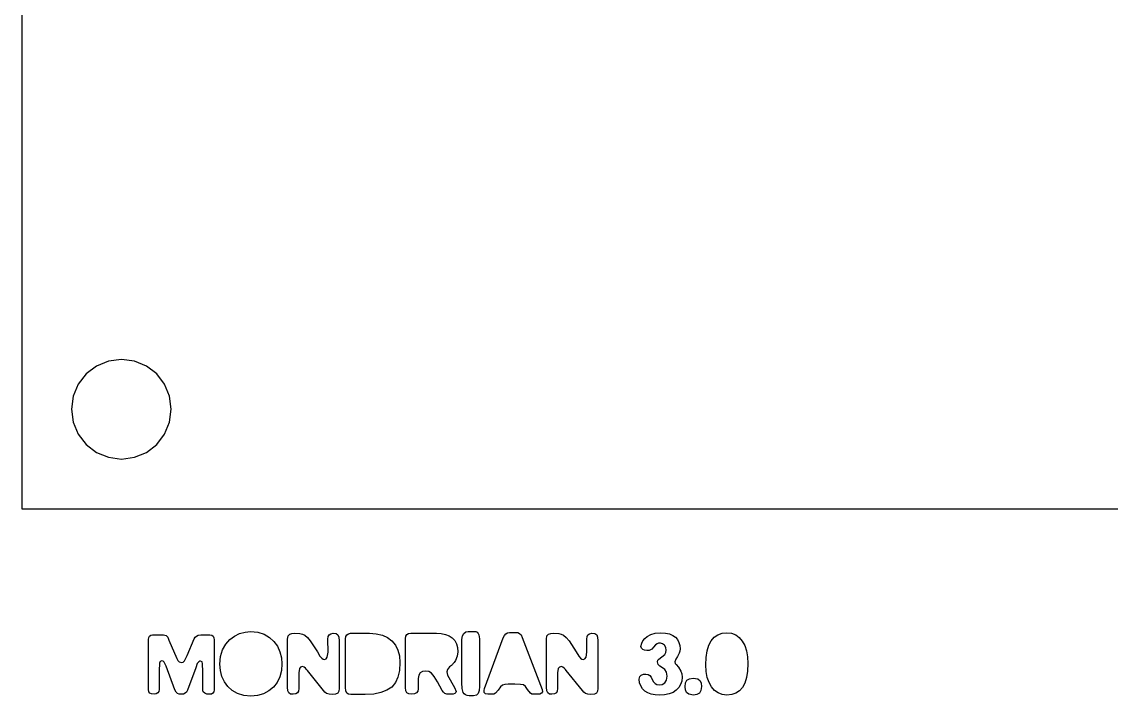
# Model space of a CAD drawing. Header units: metres. Extents: x -207 to 147, y 1162 to 1484.
# Drawn here: x -52.8 to 34.6, y 1212.2 to 1266.3 of the extents above; entities that cross this region are included whole.
import ezdxf

# ---------------------------------------------------------------- set-up
doc = ezdxf.new("R2010")
doc.units = ezdxf.units.M

msp = doc.modelspace()

# ---------------------------------------------------------------- linework, layer by layer
at = {"layer": 'GROUP0'}
for p, q in [((-52.832, 1293.22, 0), (-52.832, 1227.22, 0)), ((-44.832, 1239.22, 0), (-45.867, 1239.084, 0)), ((-43.797, 1239.084, 0), (-44.832, 1239.22, 0)), ((-46.832, 1238.684, 0), (-47.661, 1238.049, 0)), ((-45.867, 1239.084, 0), (-46.832, 1238.684, 0)), ((-42.832, 1238.684, 0), (-43.797, 1239.084, 0)), ((-42.004, 1238.049, 0), (-42.832, 1238.684, 0)), ((-47.661, 1238.049, 0), (-48.296, 1237.22, 0)), ((-41.368, 1237.22, 0), (-42.004, 1238.049, 0)), ((-48.296, 1237.22, 0), (-48.696, 1236.256, 0)), ((-40.969, 1236.256, 0), (-41.368, 1237.22, 0)), ((-48.696, 1236.256, 0), (-48.832, 1235.22, 0)), ((-40.832, 1235.22, 0), (-40.969, 1236.256, 0)), ((-48.832, 1235.22, 0), (-48.696, 1234.185, 0)), ((-40.969, 1234.185, 0), (-40.832, 1235.22, 0)), ((-48.696, 1234.185, 0), (-48.296, 1233.22, 0)), ((-41.368, 1233.22, 0), (-40.969, 1234.185, 0)), ((-48.296, 1233.22, 0), (-47.661, 1232.392, 0)), ((-42.004, 1232.392, 0), (-41.368, 1233.22, 0)), ((-47.661, 1232.392, 0), (-46.832, 1231.756, 0)), ((-42.832, 1231.756, 0), (-42.004, 1232.392, 0)), ((-46.832, 1231.756, 0), (-45.867, 1231.357, 0)), ((-45.867, 1231.357, 0), (-44.832, 1231.22, 0)), ((-44.832, 1231.22, 0), (-43.797, 1231.357, 0)), ((-43.797, 1231.357, 0), (-42.832, 1231.756, 0)), ((-52.832, 1227.22, 0), (84.17, 1227.22, 0)), ((-34.907, 1217.324, 0), (-34.467, 1217.363, 0)), ((-34.467, 1217.363, 0), (-33.888, 1217.309, 0)), ((-17.349, 1217.213, 0), (-17.184, 1217.337, 0)), ((-17.184, 1217.337, 0), (-16.987, 1217.378, 0)), ((-16.987, 1217.378, 0), (-16.533, 1217.378, 0)), ((-16.533, 1217.378, 0), (-16.389, 1217.36, 0)), ((-16.389, 1217.36, 0), (-16.28, 1217.308, 0)), ((-42.65, 1216.74, 0), (-42.63, 1216.894, 0)), ((-42.65, 1212.723, 0), (-42.65, 1216.74, 0)), ((-42.63, 1216.894, 0), (-42.57, 1217.004, 0)), ((-42.57, 1217.004, 0), (-42.469, 1217.069, 0)), ((-42.469, 1217.069, 0), (-42.327, 1217.091, 0)), ((-42.327, 1217.091, 0), (-41.462, 1217.091, 0)), ((-41.462, 1217.091, 0), (-41.352, 1217.084, 0)), ((-41.352, 1217.084, 0), (-41.231, 1217.037, 0)), ((-41.231, 1217.037, 0), (-41.114, 1216.912, 0)), ((-41.114, 1216.912, 0), (-41.022, 1216.681, 0)), ((-41.022, 1216.681, 0), (-40.391, 1215.2, 0)), ((-39.563, 1215.435, 0), (-38.984, 1216.769, 0)), ((-38.984, 1216.769, 0), (-38.906, 1216.905, 0)), ((-38.906, 1216.905, 0), (-38.804, 1217.007, 0)), ((-38.804, 1217.007, 0), (-38.664, 1217.07, 0)), ((-38.664, 1217.07, 0), (-38.47, 1217.091, 0)), ((-38.47, 1217.091, 0), (-37.737, 1217.091, 0)), ((-37.737, 1217.091, 0), (-37.583, 1217.067, 0)), ((-37.583, 1217.067, 0), (-37.473, 1216.993, 0)), ((-37.473, 1216.993, 0), (-37.407, 1216.869, 0)), ((-37.407, 1216.869, 0), (-37.385, 1216.696, 0)), ((-37.385, 1216.696, 0), (-37.385, 1212.68, 0)), ((-36.457, 1216.36, 0), (-36.138, 1216.726, 0)), ((-36.138, 1216.726, 0), (-35.764, 1217.007, 0)), ((-35.764, 1217.007, 0), (-35.346, 1217.206, 0)), ((-35.346, 1217.206, 0), (-34.907, 1217.324, 0)), ((-33.888, 1217.309, 0), (-33.382, 1217.147, 0)), ((-33.382, 1217.147, 0), (-32.95, 1216.895, 0)), ((-32.95, 1216.895, 0), (-32.594, 1216.572, 0)), ((-32.594, 1216.572, 0), (-32.314, 1216.185, 0)), ((-31.491, 1216.755, 0), (-31.447, 1217.026, 0)), ((-31.491, 1212.914, 0), (-31.491, 1216.755, 0)), ((-31.447, 1217.026, 0), (-31.326, 1217.165, 0)), ((-31.326, 1217.165, 0), (-31.147, 1217.217, 0)), ((-31.147, 1217.217, 0), (-30.934, 1217.224, 0)), ((-30.934, 1217.224, 0), (-30.502, 1217.209, 0)), ((-30.502, 1217.209, 0), (-30.309, 1217.165, 0)), ((-30.309, 1217.165, 0), (-30.111, 1217.063, 0)), ((-30.111, 1217.063, 0), (-29.9, 1216.887, 0)), ((-29.9, 1216.887, 0), (-29.672, 1216.623, 0)), ((-29.672, 1216.623, 0), (-29.097, 1215.735, 0)), ((-28.255, 1216.755, 0), (-28.231, 1216.96, 0)), ((-28.248, 1215.72, 0), (-28.255, 1216.755, 0)), ((-28.231, 1216.96, 0), (-28.16, 1217.107, 0)), ((-28.16, 1217.107, 0), (-28.033, 1217.195, 0)), ((-28.033, 1217.195, 0), (-27.844, 1217.224, 0)), ((-27.844, 1217.224, 0), (-27.602, 1217.198, 0)), ((-27.602, 1217.198, 0), (-27.452, 1217.107, 0)), ((-27.452, 1217.107, 0), (-27.379, 1216.923, 0)), ((-27.379, 1216.923, 0), (-27.36, 1216.623, 0)), ((-27.36, 1216.623, 0), (-27.36, 1212.782, 0)), ((-26.846, 1216.784, 0), (-26.82, 1216.977, 0)), ((-26.846, 1212.87, 0), (-26.846, 1216.784, 0)), ((-26.82, 1216.977, 0), (-26.743, 1217.114, 0)), ((-26.743, 1217.114, 0), (-26.615, 1217.196, 0)), ((-26.615, 1217.196, 0), (-26.436, 1217.224, 0)), ((-26.436, 1217.224, 0), (-24.926, 1217.224, 0)), ((-24.926, 1217.224, 0), (-24.373, 1217.186, 0)), ((-24.373, 1217.186, 0), (-23.887, 1217.072, 0)), ((-23.887, 1217.072, 0), (-23.467, 1216.882, 0)), ((-23.467, 1216.882, 0), (-23.115, 1216.616, 0)), ((-23.115, 1216.616, 0), (-22.836, 1216.279, 0)), ((-22.024, 1216.799, 0), (-21.998, 1216.991, 0)), ((-22.024, 1212.885, 0), (-22.024, 1216.799, 0)), ((-21.998, 1216.991, 0), (-21.921, 1217.129, 0)), ((-21.921, 1217.129, 0), (-21.793, 1217.211, 0)), ((-21.793, 1217.211, 0), (-21.613, 1217.239, 0)), ((-21.613, 1217.239, 0), (-19.545, 1217.239, 0)), ((-19.545, 1217.239, 0), (-19.158, 1217.215, 0)), ((-19.158, 1217.215, 0), (-18.817, 1217.142, 0)), ((-18.817, 1217.142, 0), (-18.524, 1217.02, 0)), ((-18.524, 1217.02, 0), (-18.277, 1216.85, 0)), ((-18.277, 1216.85, 0), (-18.081, 1216.635, 0)), ((-18.081, 1216.635, 0), (-17.942, 1216.376, 0)), ((-17.514, 1213.251, 0), (-17.5, 1216.74, 0)), ((-17.5, 1216.74, 0), (-17.462, 1217.012, 0)), ((-17.462, 1217.012, 0), (-17.349, 1217.213, 0)), ((-16.28, 1217.308, 0), (-16.201, 1217.223, 0)), ((-16.201, 1217.223, 0), (-16.148, 1217.107, 0)), ((-16.148, 1217.107, 0), (-16.101, 1216.784, 0)), ((-16.101, 1216.784, 0), (-16.093, 1216.352, 0)), ((-15.689, 1212.797, 0), (-14.179, 1216.872, 0)), ((-14.179, 1216.872, 0), (-14.09, 1217.058, 0)), ((-14.09, 1217.058, 0), (-13.977, 1217.191, 0)), ((-13.977, 1217.191, 0), (-13.841, 1217.271, 0)), ((-13.841, 1217.271, 0), (-13.681, 1217.297, 0)), ((-13.681, 1217.297, 0), (-13.167, 1217.297, 0)), ((-13.167, 1217.297, 0), (-13.018, 1217.278, 0)), ((-13.018, 1217.278, 0), (-12.878, 1217.22, 0)), ((-12.878, 1217.22, 0), (-12.754, 1217.102, 0)), ((-12.754, 1217.102, 0), (-12.654, 1216.902, 0)), ((-12.654, 1216.902, 0), (-11.071, 1212.709, 0)), ((-10.717, 1216.755, 0), (-10.674, 1217.026, 0)), ((-10.717, 1212.914, 0), (-10.717, 1216.755, 0)), ((-10.674, 1217.026, 0), (-10.553, 1217.165, 0)), ((-10.553, 1217.165, 0), (-10.373, 1217.217, 0)), ((-10.373, 1217.217, 0), (-10.161, 1217.224, 0)), ((-10.161, 1217.224, 0), (-9.729, 1217.209, 0)), ((-9.729, 1217.209, 0), (-9.536, 1217.165, 0)), ((-9.536, 1217.165, 0), (-9.338, 1217.063, 0)), ((-9.338, 1217.063, 0), (-9.127, 1216.887, 0)), ((-9.127, 1216.887, 0), (-8.899, 1216.623, 0)), ((-8.899, 1216.623, 0), (-8.324, 1215.735, 0)), ((-7.482, 1216.755, 0), (-7.458, 1216.96, 0)), ((-7.475, 1215.72, 0), (-7.482, 1216.755, 0)), ((-7.458, 1216.96, 0), (-7.387, 1217.107, 0)), ((-7.387, 1217.107, 0), (-7.26, 1217.195, 0)), ((-7.26, 1217.195, 0), (-7.071, 1217.224, 0)), ((-7.071, 1217.224, 0), (-6.829, 1217.198, 0)), ((-6.829, 1217.198, 0), (-6.679, 1217.107, 0)), ((-6.679, 1217.107, 0), (-6.606, 1216.923, 0)), ((-6.606, 1216.923, 0), (-6.587, 1216.623, 0)), ((-6.587, 1216.623, 0), (-6.587, 1212.782, 0)), ((-3.065, 1216.433, 0), (-2.975, 1216.617, 0)), ((-2.975, 1216.617, 0), (-2.83, 1216.802, 0)), ((-2.83, 1216.802, 0), (-2.624, 1216.977, 0)), ((-2.624, 1216.977, 0), (-2.35, 1217.128, 0)), ((-2.35, 1217.128, 0), (-1.995, 1217.232, 0)), ((-1.995, 1217.232, 0), (-1.544, 1217.267, 0)), ((-1.544, 1217.267, 0), (-1.168, 1217.243, 0)), ((-1.168, 1217.243, 0), (-0.848, 1217.172, 0)), ((-0.848, 1217.172, 0), (-0.58, 1217.057, 0)), ((-0.58, 1217.057, 0), (-0.364, 1216.904, 0)), ((-0.364, 1216.904, 0), (-0.199, 1216.717, 0)), ((-0.199, 1216.717, 0), (-0.082, 1216.498, 0)), ((-0.082, 1216.498, 0), (-0.014, 1216.254, 0)), ((2.319, 1216.261, 0), (2.513, 1216.626, 0)), ((2.513, 1216.626, 0), (2.758, 1216.909, 0)), ((2.758, 1216.909, 0), (3.05, 1217.112, 0)), ((3.05, 1217.112, 0), (3.39, 1217.234, 0)), ((3.39, 1217.234, 0), (3.777, 1217.274, 0)), ((3.777, 1217.274, 0), (4.146, 1217.23, 0)), ((4.146, 1217.23, 0), (4.477, 1217.098, 0)), ((4.477, 1217.098, 0), (4.765, 1216.886, 0)), ((4.765, 1216.886, 0), (5.005, 1216.6, 0)), ((5.005, 1216.6, 0), (5.196, 1216.245, 0)), ((-36.875, 1215.369, 0), (-36.71, 1215.908, 0)), ((-36.71, 1215.908, 0), (-36.457, 1216.36, 0)), ((-32.314, 1216.185, 0), (-32.11, 1215.744, 0)), ((-32.11, 1215.744, 0), (-31.987, 1215.265, 0)), ((-29.097, 1215.735, 0), (-28.896, 1215.401, 0)), ((-28.31, 1215.299, 0), (-28.248, 1215.72, 0)), ((-22.836, 1216.279, 0), (-22.637, 1215.877, 0)), ((-22.637, 1215.877, 0), (-22.517, 1215.41, 0)), ((-17.942, 1216.376, 0), (-17.858, 1216.074, 0)), ((-17.83, 1215.729, 0), (-17.874, 1215.377, 0)), ((-17.858, 1216.074, 0), (-17.83, 1215.729, 0)), ((-16.093, 1216.352, 0), (-16.093, 1212.965, 0)), ((-8.324, 1215.735, 0), (-8.123, 1215.401, 0)), ((-7.537, 1215.299, 0), (-7.475, 1215.72, 0)), ((-3.127, 1216.169, 0), (-3.065, 1216.433, 0)), ((-3.092, 1216.037, 0), (-3.127, 1216.169, 0)), ((-2.988, 1215.935, 0), (-3.092, 1216.037, 0)), ((-2.836, 1215.869, 0), (-2.988, 1215.935, 0)), ((-2.658, 1215.847, 0), (-2.836, 1215.869, 0)), ((-2.482, 1215.854, 0), (-2.658, 1215.847, 0)), ((-2.354, 1215.887, 0), (-2.482, 1215.854, 0)), ((-2.244, 1215.964, 0), (-2.354, 1215.887, 0)), ((-2.116, 1216.11, 0), (-2.244, 1215.964, 0)), ((-1.954, 1216.294, 0), (-2.116, 1216.11, 0)), ((-1.83, 1216.393, 0), (-1.954, 1216.294, 0)), ((-1.712, 1216.429, 0), (-1.83, 1216.393, 0)), ((-1.573, 1216.433, 0), (-1.712, 1216.429, 0)), ((-1.391, 1216.392, 0), (-1.573, 1216.433, 0)), ((-1.24, 1216.268, 0), (-1.391, 1216.392, 0)), ((-1.138, 1216.084, 0), (-1.24, 1216.268, 0)), ((-1.214, 1215.531, 0), (-1.132, 1215.672, 0)), ((-1.104, 1215.861, 0), (-1.138, 1216.084, 0)), ((-1.132, 1215.672, 0), (-1.104, 1215.861, 0)), ((-0.057, 1215.619, 0), (-0.2, 1215.362, 0)), ((-0.007, 1215.785, 0), (-0.057, 1215.619, 0)), ((-0.014, 1216.254, 0), (0.009, 1215.992, 0)), ((0.009, 1215.992, 0), (-0.007, 1215.785, 0)), ((2.097, 1215.293, 0), (2.18, 1215.817, 0)), ((2.18, 1215.817, 0), (2.319, 1216.261, 0)), ((5.196, 1216.245, 0), (5.338, 1215.824, 0)), ((5.338, 1215.824, 0), (5.426, 1215.342, 0)), ((-41.78, 1214.816, 0), (-41.806, 1214.219, 0)), ((-41.718, 1214.956, 0), (-41.78, 1214.816, 0)), ((-41.586, 1215.003, 0), (-41.718, 1214.956, 0)), ((-41.482, 1214.977, 0), (-41.586, 1215.003, 0)), ((-41.391, 1214.9, 0), (-41.482, 1214.977, 0)), ((-41.248, 1214.592, 0), (-41.391, 1214.9, 0)), ((-40.391, 1215.2, 0), (-40.311, 1215.039, 0)), ((-40.311, 1215.039, 0), (-40.19, 1214.933, 0)), ((-40.19, 1214.933, 0), (-39.988, 1214.885, 0)), ((-39.988, 1214.885, 0), (-39.868, 1214.919, 0)), ((-39.868, 1214.919, 0), (-39.772, 1215.021, 0)), ((-39.772, 1215.021, 0), (-39.563, 1215.435, 0)), ((-38.752, 1214.791, 0), (-38.873, 1214.461, 0)), ((-38.624, 1214.945, 0), (-38.752, 1214.791, 0)), ((-38.529, 1214.988, 0), (-38.624, 1214.945, 0)), ((-38.477, 1214.988, 0), (-38.529, 1214.988, 0)), ((-38.365, 1214.937, 0), (-38.477, 1214.988, 0)), ((-38.32, 1214.783, 0), (-38.365, 1214.937, 0)), ((-38.309, 1214.168, 0), (-38.32, 1214.783, 0)), ((-36.93, 1214.739, 0), (-36.875, 1215.369, 0)), ((-36.889, 1214.244, 0), (-36.93, 1214.739, 0)), ((-31.945, 1214.769, 0), (-31.99, 1214.226, 0)), ((-31.987, 1215.265, 0), (-31.945, 1214.769, 0)), ((-28.896, 1215.401, 0), (-28.753, 1215.222, 0)), ((-28.753, 1215.222, 0), (-28.647, 1215.148, 0)), ((-28.647, 1215.148, 0), (-28.541, 1215.134, 0)), ((-28.541, 1215.134, 0), (-28.399, 1215.175, 0)), ((-28.399, 1215.175, 0), (-28.31, 1215.299, 0)), ((-22.517, 1215.41, 0), (-22.477, 1214.879, 0)), ((-22.477, 1214.879, 0), (-22.517, 1214.246, 0)), ((-18.27, 1214.717, 0), (-18.292, 1214.695, 0)), ((-18.226, 1214.761, 0), (-18.27, 1214.717, 0)), ((-18.127, 1214.868, 0), (-18.226, 1214.761, 0)), ((-18.006, 1215.04, 0), (-18.127, 1214.868, 0)), ((-17.874, 1215.377, 0), (-18.006, 1215.04, 0)), ((-8.123, 1215.401, 0), (-7.98, 1215.222, 0)), ((-7.98, 1215.222, 0), (-7.874, 1215.148, 0)), ((-7.874, 1215.148, 0), (-7.768, 1215.134, 0)), ((-7.768, 1215.134, 0), (-7.626, 1215.175, 0)), ((-7.626, 1215.175, 0), (-7.537, 1215.299, 0)), ((-1.808, 1214.938, 0), (-1.78, 1215.062, 0)), ((-1.749, 1214.718, 0), (-1.808, 1214.938, 0)), ((-1.78, 1215.062, 0), (-1.698, 1215.157, 0)), ((-1.602, 1214.575, 0), (-1.749, 1214.718, 0)), ((-1.698, 1215.157, 0), (-1.456, 1215.326, 0)), ((-1.456, 1215.326, 0), (-1.214, 1215.531, 0)), ((-0.339, 1215.153, 0), (-0.401, 1214.923, 0)), ((-0.401, 1214.923, 0), (-0.379, 1214.812, 0)), ((-0.379, 1214.812, 0), (-0.313, 1214.714, 0)), ((-0.2, 1215.362, 0), (-0.339, 1215.153, 0)), ((-0.313, 1214.714, 0), (-0.115, 1214.501, 0)), ((2.069, 1214.688, 0), (2.097, 1215.293, 0)), ((5.426, 1215.342, 0), (5.456, 1214.805, 0)), ((5.456, 1214.805, 0), (5.429, 1214.196, 0)), ((-41.806, 1214.219, 0), (-41.798, 1212.701, 0)), ((-40.537, 1212.694, 0), (-41.248, 1214.592, 0)), ((-38.873, 1214.461, 0), (-39.54, 1212.65, 0)), ((-38.301, 1212.665, 0), (-38.309, 1214.168, 0)), ((-36.768, 1213.768, 0), (-36.889, 1214.244, 0)), ((-31.99, 1214.226, 0), (-32.125, 1213.728, 0)), ((-30.541, 1214.395, 0), (-30.596, 1214.05, 0)), ((-30.596, 1214.05, 0), (-30.596, 1212.782, 0)), ((-30.45, 1214.51, 0), (-30.541, 1214.395, 0)), ((-30.288, 1214.548, 0), (-30.45, 1214.51, 0)), ((-30.164, 1214.512, 0), (-30.288, 1214.548, 0)), ((-30.054, 1214.424, 0), (-30.164, 1214.512, 0)), ((-29.966, 1214.318, 0), (-30.054, 1214.424, 0)), ((-29.908, 1214.226, 0), (-29.966, 1214.318, 0)), ((-28.605, 1212.621, 0), (-29.908, 1214.226, 0)), ((-22.517, 1214.246, 0), (-22.635, 1213.71, 0)), ((-20.973, 1213.851, 0), (-21.011, 1213.588, 0)), ((-20.861, 1214.039, 0), (-20.973, 1213.851, 0)), ((-20.673, 1214.152, 0), (-20.861, 1214.039, 0)), ((-20.41, 1214.19, 0), (-20.673, 1214.152, 0)), ((-20.161, 1214.157, 0), (-20.41, 1214.19, 0)), ((-19.952, 1214.032, 0), (-20.161, 1214.157, 0)), ((-19.739, 1213.768, 0), (-19.952, 1214.032, 0)), ((-18.665, 1214.321, 0), (-18.724, 1214.131, 0)), ((-18.724, 1214.131, 0), (-18.665, 1213.867, 0)), ((-18.489, 1214.541, 0), (-18.665, 1214.321, 0)), ((-18.665, 1213.867, 0), (-18.108, 1212.87, 0)), ((-18.35, 1214.648, 0), (-18.489, 1214.541, 0)), ((-18.292, 1214.695, 0), (-18.35, 1214.648, 0)), ((-9.768, 1214.395, 0), (-9.823, 1214.05, 0)), ((-9.823, 1214.05, 0), (-9.823, 1212.782, 0)), ((-9.677, 1214.51, 0), (-9.768, 1214.395, 0)), ((-9.515, 1214.548, 0), (-9.677, 1214.51, 0)), ((-9.391, 1214.512, 0), (-9.515, 1214.548, 0)), ((-9.281, 1214.424, 0), (-9.391, 1214.512, 0)), ((-9.193, 1214.318, 0), (-9.281, 1214.424, 0)), ((-9.135, 1214.226, 0), (-9.193, 1214.318, 0)), ((-7.832, 1212.621, 0), (-9.135, 1214.226, 0)), ((-3.233, 1213.747, 0), (-3.109, 1213.871, 0)), ((-3.109, 1213.871, 0), (-2.936, 1213.934, 0)), ((-2.936, 1213.934, 0), (-2.746, 1213.955, 0)), ((-2.746, 1213.955, 0), (-2.541, 1213.922, 0)), ((-2.541, 1213.922, 0), (-2.405, 1213.831, 0)), ((-2.405, 1213.831, 0), (-2.314, 1213.691, 0)), ((-1.412, 1214.457, 0), (-1.602, 1214.575, 0)), ((-1.221, 1214.318, 0), (-1.412, 1214.457, 0)), ((-1.075, 1214.109, 0), (-1.221, 1214.318, 0)), ((-1.016, 1213.779, 0), (-1.075, 1214.109, 0)), ((-0.115, 1214.501, 0), (0.082, 1214.194, 0)), ((0.082, 1214.194, 0), (0.148, 1213.979, 0)), ((0.148, 1213.979, 0), (0.17, 1213.707, 0)), ((2.1, 1214.163, 0), (2.069, 1214.688, 0)), ((2.194, 1213.688, 0), (2.1, 1214.163, 0)), ((5.429, 1214.196, 0), (5.349, 1213.673, 0)), ((-36.568, 1213.331, 0), (-36.768, 1213.768, 0)), ((-36.288, 1212.951, 0), (-36.568, 1213.331, 0)), ((-32.341, 1213.284, 0), (-32.631, 1212.907, 0)), ((-32.125, 1213.728, 0), (-32.341, 1213.284, 0)), ((-22.838, 1213.267, 0), (-23.133, 1212.914, 0)), ((-22.635, 1213.71, 0), (-22.838, 1213.267, 0)), ((-21.011, 1213.588, 0), (-21.011, 1212.767, 0)), ((-19.472, 1213.325, 0), (-19.739, 1213.768, 0)), ((-19.076, 1212.621, 0), (-19.472, 1213.325, 0)), ((-17.492, 1212.8, 0), (-17.514, 1213.251, 0)), ((-16.093, 1212.965, 0), (-16.116, 1212.627, 0)), ((-14.249, 1213.064, 0), (-14.414, 1212.921, 0)), ((-14.058, 1213.123, 0), (-14.249, 1213.064, 0)), ((-13.798, 1213.134, 0), (-14.058, 1213.123, 0)), ((-13.241, 1213.134, 0), (-13.798, 1213.134, 0)), ((-12.805, 1213.123, 0), (-13.241, 1213.134, 0)), ((-12.566, 1213.075, 0), (-12.805, 1213.123, 0)), ((-12.387, 1212.954, 0), (-12.566, 1213.075, 0)), ((-3.274, 1213.545, 0), (-3.233, 1213.747, 0)), ((-3.243, 1213.254, 0), (-3.274, 1213.545, 0)), ((-3.149, 1212.995, 0), (-3.243, 1213.254, 0)), ((-3.002, 1212.773, 0), (-3.149, 1212.995, 0)), ((-2.314, 1213.691, 0), (-2.233, 1213.516, 0)), ((-2.233, 1213.516, 0), (-2.131, 1213.337, 0)), ((-2.131, 1213.337, 0), (-2.002, 1213.197, 0)), ((-2.002, 1213.197, 0), (-1.845, 1213.106, 0)), ((-1.845, 1213.106, 0), (-1.661, 1213.076, 0)), ((-1.661, 1213.076, 0), (-1.429, 1213.12, 0)), ((-1.429, 1213.12, 0), (-1.218, 1213.252, 0)), ((-1.218, 1213.252, 0), (-1.067, 1213.472, 0)), ((-1.067, 1213.472, 0), (-1.016, 1213.779, 0)), ((0.054, 1213.113, 0), (-0.091, 1212.866, 0)), ((0.141, 1213.393, 0), (0.054, 1213.113, 0)), ((0.17, 1213.707, 0), (0.141, 1213.393, 0)), ((0.424, 1212.93, 0), (0.458, 1213.25, 0)), ((0.458, 1213.25, 0), (0.56, 1213.462, 0)), ((0.56, 1213.462, 0), (0.755, 1213.58, 0)), ((0.755, 1213.58, 0), (1.07, 1213.62, 0)), ((1.07, 1213.62, 0), (1.43, 1213.565, 0)), ((1.43, 1213.565, 0), (1.628, 1213.422, 0)), ((1.628, 1213.422, 0), (1.712, 1213.213, 0)), ((1.731, 1212.96, 0), (1.69, 1212.622, 0)), ((1.712, 1213.213, 0), (1.731, 1212.96, 0)), ((2.342, 1213.271, 0), (2.194, 1213.688, 0)), ((2.538, 1212.923, 0), (2.342, 1213.271, 0)), ((5.216, 1213.235, 0), (5.03, 1212.882, 0)), ((5.349, 1213.673, 0), (5.216, 1213.235, 0)), ((-42.626, 1212.538, 0), (-42.65, 1212.723, 0)), ((-42.555, 1212.423, 0), (-42.626, 1212.538, 0)), ((-42.417, 1212.362, 0), (-42.555, 1212.423, 0)), ((-42.195, 1212.342, 0), (-42.417, 1212.362, 0)), ((-42.053, 1212.366, 0), (-42.195, 1212.342, 0)), ((-41.923, 1212.437, 0), (-42.053, 1212.366, 0)), ((-41.829, 1212.551, 0), (-41.923, 1212.437, 0)), ((-41.798, 1212.701, 0), (-41.829, 1212.551, 0)), ((-40.453, 1212.496, 0), (-40.537, 1212.694, 0)), ((-40.332, 1212.386, 0), (-40.453, 1212.496, 0)), ((-40.193, 1212.339, 0), (-40.332, 1212.386, 0)), ((-40.039, 1212.328, 0), (-40.193, 1212.339, 0)), ((-39.854, 1212.348, 0), (-40.039, 1212.328, 0)), ((-39.709, 1212.408, 0), (-39.854, 1212.348, 0)), ((-39.604, 1212.509, 0), (-39.709, 1212.408, 0)), ((-39.54, 1212.65, 0), (-39.604, 1212.509, 0)), ((-38.261, 1212.513, 0), (-38.301, 1212.665, 0)), ((-38.14, 1212.408, 0), (-38.261, 1212.513, 0)), ((-37.97, 1212.348, 0), (-38.14, 1212.408, 0)), ((-37.781, 1212.328, 0), (-37.97, 1212.348, 0)), ((-37.608, 1212.35, 0), (-37.781, 1212.328, 0)), ((-37.484, 1212.416, 0), (-37.608, 1212.35, 0)), ((-37.41, 1212.526, 0), (-37.484, 1212.416, 0)), ((-37.385, 1212.68, 0), (-37.41, 1212.526, 0)), ((-35.934, 1212.634, 0), (-36.288, 1212.951, 0)), ((-35.508, 1212.386, 0), (-35.934, 1212.634, 0)), ((-35.009, 1212.227, 0), (-35.508, 1212.386, 0)), ((-34.438, 1212.174, 0), (-35.009, 1212.227, 0)), ((-33.904, 1212.222, 0), (-34.438, 1212.174, 0)), ((-33.419, 1212.368, 0), (-33.904, 1212.222, 0)), ((-32.991, 1212.6, 0), (-33.419, 1212.368, 0)), ((-32.631, 1212.907, 0), (-32.991, 1212.6, 0)), ((-31.469, 1212.61, 0), (-31.491, 1212.914, 0)), ((-31.392, 1212.434, 0), (-31.469, 1212.61, 0)), ((-31.256, 1212.349, 0), (-31.392, 1212.434, 0)), ((-31.051, 1212.327, 0), (-31.256, 1212.349, 0)), ((-30.833, 1212.355, 0), (-31.051, 1212.327, 0)), ((-30.695, 1212.437, 0), (-30.833, 1212.355, 0)), ((-30.621, 1212.579, 0), (-30.695, 1212.437, 0)), ((-30.596, 1212.782, 0), (-30.621, 1212.579, 0)), ((-28.5, 1212.486, 0), (-28.605, 1212.621, 0)), ((-28.36, 1212.39, 0), (-28.5, 1212.486, 0)), ((-28.17, 1212.332, 0), (-28.36, 1212.39, 0)), ((-27.917, 1212.313, 0), (-28.17, 1212.332, 0)), ((-27.641, 1212.342, 0), (-27.917, 1212.313, 0)), ((-27.474, 1212.43, 0), (-27.641, 1212.342, 0)), ((-27.389, 1212.577, 0), (-27.474, 1212.43, 0)), ((-27.36, 1212.782, 0), (-27.389, 1212.577, 0)), ((-26.821, 1212.595, 0), (-26.846, 1212.87, 0)), ((-26.747, 1212.427, 0), (-26.821, 1212.595, 0)), ((-26.612, 1212.342, 0), (-26.747, 1212.427, 0)), ((-26.406, 1212.313, 0), (-26.612, 1212.342, 0)), ((-25.263, 1212.313, 0), (-26.406, 1212.313, 0)), ((-24.581, 1212.35, 0), (-25.263, 1212.313, 0)), ((-24.002, 1212.46, 0), (-24.581, 1212.35, 0)), ((-23.521, 1212.647, 0), (-24.002, 1212.46, 0)), ((-23.133, 1212.914, 0), (-23.521, 1212.647, 0)), ((-21.997, 1212.609, 0), (-22.024, 1212.885, 0)), ((-21.917, 1212.441, 0), (-21.997, 1212.609, 0)), ((-21.766, 1212.356, 0), (-21.917, 1212.441, 0)), ((-21.525, 1212.328, 0), (-21.766, 1212.356, 0)), ((-21.3, 1212.355, 0), (-21.525, 1212.328, 0)), ((-21.139, 1212.438, 0), (-21.3, 1212.355, 0)), ((-21.043, 1212.575, 0), (-21.139, 1212.438, 0)), ((-21.011, 1212.767, 0), (-21.043, 1212.575, 0)), ((-18.981, 1212.493, 0), (-19.076, 1212.621, 0)), ((-18.86, 1212.401, 0), (-18.981, 1212.493, 0)), ((-18.71, 1212.346, 0), (-18.86, 1212.401, 0)), ((-18.533, 1212.328, 0), (-18.71, 1212.346, 0)), ((-18.372, 1212.328, 0), (-18.533, 1212.328, 0)), ((-18.199, 1212.342, 0), (-18.372, 1212.328, 0)), ((-18.075, 1212.386, 0), (-18.199, 1212.342, 0)), ((-18.108, 1212.87, 0), (-17.976, 1212.562, 0)), ((-18.001, 1212.46, 0), (-18.075, 1212.386, 0)), ((-17.976, 1212.562, 0), (-18.001, 1212.46, 0)), ((-17.404, 1212.474, 0), (-17.492, 1212.8, 0)), ((-17.326, 1212.357, 0), (-17.404, 1212.474, 0)), ((-17.221, 1212.272, 0), (-17.326, 1212.357, 0)), ((-17.086, 1212.22, 0), (-17.221, 1212.272, 0)), ((-16.914, 1212.202, 0), (-17.086, 1212.22, 0)), ((-16.577, 1212.202, 0), (-16.914, 1212.202, 0)), ((-16.329, 1212.249, 0), (-16.577, 1212.202, 0)), ((-16.185, 1212.389, 0), (-16.329, 1212.249, 0)), ((-16.116, 1212.627, 0), (-16.185, 1212.389, 0)), ((-15.726, 1212.632, 0), (-15.689, 1212.797, 0)), ((-15.711, 1212.482, 0), (-15.726, 1212.632, 0)), ((-15.619, 1212.372, 0), (-15.711, 1212.482, 0)), ((-15.425, 1212.328, 0), (-15.619, 1212.372, 0)), ((-15.132, 1212.328, 0), (-15.425, 1212.328, 0)), ((-14.927, 1212.349, 0), (-15.132, 1212.328, 0)), ((-14.795, 1212.412, 0), (-14.927, 1212.349, 0)), ((-14.59, 1212.665, 0), (-14.795, 1212.412, 0)), ((-14.414, 1212.921, 0), (-14.59, 1212.665, 0)), ((-12.229, 1212.709, 0), (-12.387, 1212.954, 0)), ((-11.998, 1212.412, 0), (-12.229, 1212.709, 0)), ((-11.886, 1212.349, 0), (-11.998, 1212.412, 0)), ((-11.76, 1212.328, 0), (-11.886, 1212.349, 0)), ((-11.408, 1212.328, 0), (-11.76, 1212.328, 0)), ((-11.247, 1212.351, 0), (-11.408, 1212.328, 0)), ((-11.115, 1212.419, 0), (-11.247, 1212.351, 0)), ((-11.045, 1212.538, 0), (-11.115, 1212.419, 0)), ((-11.071, 1212.709, 0), (-11.045, 1212.538, 0)), ((-10.695, 1212.61, 0), (-10.717, 1212.914, 0)), ((-10.618, 1212.434, 0), (-10.695, 1212.61, 0)), ((-10.483, 1212.349, 0), (-10.618, 1212.434, 0)), ((-10.277, 1212.327, 0), (-10.483, 1212.349, 0)), ((-10.06, 1212.355, 0), (-10.277, 1212.327, 0)), ((-9.922, 1212.437, 0), (-10.06, 1212.355, 0)), ((-9.847, 1212.579, 0), (-9.922, 1212.437, 0)), ((-9.823, 1212.782, 0), (-9.847, 1212.579, 0)), ((-7.726, 1212.486, 0), (-7.832, 1212.621, 0)), ((-7.586, 1212.39, 0), (-7.726, 1212.486, 0)), ((-7.397, 1212.332, 0), (-7.586, 1212.39, 0)), ((-7.144, 1212.313, 0), (-7.397, 1212.332, 0)), ((-6.868, 1212.342, 0), (-7.144, 1212.313, 0)), ((-6.701, 1212.43, 0), (-6.868, 1212.342, 0)), ((-6.616, 1212.577, 0), (-6.701, 1212.43, 0)), ((-6.587, 1212.782, 0), (-6.616, 1212.577, 0)), ((-2.808, 1212.589, 0), (-3.002, 1212.773, 0)), ((-2.573, 1212.445, 0), (-2.808, 1212.589, 0)), ((-2.299, 1212.34, 0), (-2.573, 1212.445, 0)), ((-1.993, 1212.277, 0), (-2.299, 1212.34, 0)), ((-1.661, 1212.256, 0), (-1.993, 1212.277, 0)), ((-1.238, 1212.281, 0), (-1.661, 1212.256, 0)), ((-0.869, 1212.355, 0), (-1.238, 1212.281, 0)), ((-0.555, 1212.479, 0), (-0.869, 1212.355, 0)), ((-0.295, 1212.652, 0), (-0.555, 1212.479, 0)), ((-0.091, 1212.866, 0), (-0.295, 1212.652, 0)), ((0.443, 1212.688, 0), (0.424, 1212.93, 0)), ((0.527, 1212.479, 0), (0.443, 1212.688, 0)), ((0.725, 1212.329, 0), (0.527, 1212.479, 0)), ((1.085, 1212.27, 0), (0.725, 1212.329, 0)), ((1.367, 1212.303, 0), (1.085, 1212.27, 0)), ((1.569, 1212.413, 0), (1.367, 1212.303, 0)), ((1.69, 1212.622, 0), (1.569, 1212.413, 0)), ((2.781, 1212.643, 0), (2.538, 1212.923, 0)), ((3.07, 1212.435, 0), (2.781, 1212.643, 0)), ((3.397, 1212.306, 0), (3.07, 1212.435, 0)), ((3.755, 1212.263, 0), (3.397, 1212.306, 0)), ((4.154, 1212.302, 0), (3.755, 1212.263, 0)), ((4.499, 1212.418, 0), (4.154, 1212.302, 0)), ((4.791, 1212.611, 0), (4.499, 1212.418, 0)), ((5.03, 1212.882, 0), (4.791, 1212.611, 0))]:
    msp.add_line(p, q, dxfattribs=at)

doc.saveas('drawing.dxf')
